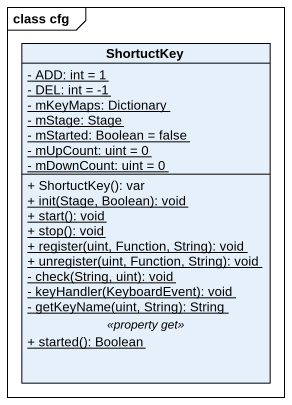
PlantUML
@startuml
mainframe class cfg
hide circle
hide empty members
skinparam classAttributeIconSize 0
class ShortuctKey {
  {static} - ADD: int = 1
  {static} - DEL: int = -1
  {static} - mKeyMaps: Dictionary
  {static} - mStage: Stage
  {static} - mStarted: Boolean = false
  {static} - mUpCount: uint = 0
  {static} - mDownCount: uint = 0
  --
  + ShortuctKey(): var
  {static} + init(Stage, Boolean): void
  {static} + start(): void
  {static} + stop(): void
  {static} + register(uint, Function, String): void
  {static} + unregister(uint, Function, String): void
  {static} - check(String, uint): void
  {static} - keyHandler(KeyboardEvent): void
  {static} - getKeyName(uint, String): String
  .. <<property get>> ..
  {static} + started(): Boolean
}
@enduml
